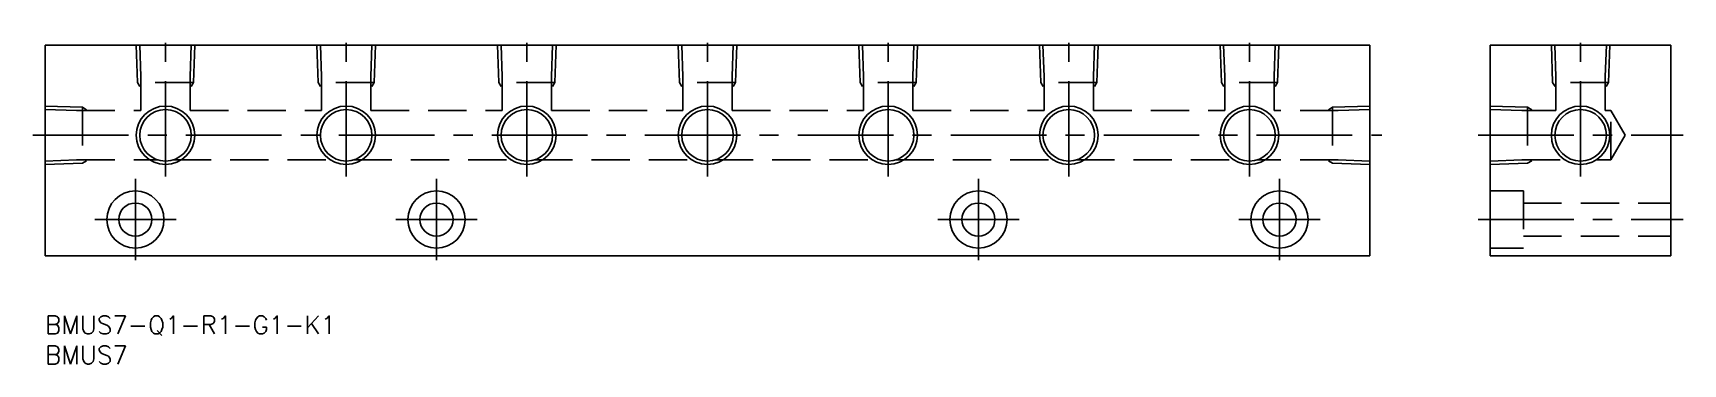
# Model space of a CAD drawing. Extents: x -2 to 272, y -8 to 47.
import ezdxf

# ---------------------------------------------------------------- set-up
doc = ezdxf.new("R2010")
doc.units = 0
doc.header["$LTSCALE"] = 0.5
doc.linetypes.add('CENTER', pattern=[50.8, 31.75, -6.35, 6.35, -6.35])
doc.linetypes.add('DASHED', pattern=[19.05, 12.7, -6.35])
for name, color, linetype in [('MSM_CENTER', 1, 'CENTER'), ('MSM_CONTINUOUS', 7, 'CONTINUOUS'), ('MSM_DASHED', 4, 'DASHED'), ('MSM_NARROW', 5, 'CONTINUOUS'), ('MSM_PART_NUMBER', 7, 'CONTINUOUS')]:
    doc.layers.add(name, color=color, linetype=linetype)
doc.styles.get("Standard").update_dxf_attribs({"font": 'txt.shx', "height": 3, "bigfont": 'bigfont.shx'})

# ---------------------------------------------------------------- blocks, each defined once
blk = doc.blocks.new('*U5')
at = {"layer": 'MSM_PART_NUMBER'}
blk.add_text('BMUS7-Q1-R1-G1-K1', height=3, dxfattribs=at).set_placement((0, -3))
blk = doc.blocks.new('*U6')
at = {"layer": 'MSM_PART_NUMBER'}
blk.add_text('BMUS7', height=3, dxfattribs=at).set_placement((0, -8))

msp = doc.modelspace()

# ---------------------------------------------------------------- linework, layer by layer
at = {"layer": 'MSM_CENTER'}
for p, q in [((20, 23.14), (20, 47)), ((50, 23.14), (50, 47)), ((80, 23.14), (80, 47)), ((110, 23.14), (110, 47)), ((140, 23.14), (140, 47)), ((170, 23.14), (170, 47)), ((200, 23.14), (200, 47)), ((255, 23.14), (255, 47)), ((-2, 30), (222, 30)), ((238, 30), (272, 30)), ((15, 9.25), (15, 22.75)), ((65, 9.25), (65, 22.75)), ((155, 9.25), (155, 22.75)), ((205, 9.25), (205, 22.75)), ((8.25, 16), (21.75, 16)), ((58.25, 16), (71.75, 16)), ((161.75, 16), (148.25, 16)), ((198.25, 16), (211.75, 16)), ((238, 16), (272, 16))]:
    msp.add_line(p, q, dxfattribs=at)
at = {"layer": 'MSM_CONTINUOUS'}
for p, q in [((0, 10), (0, 45)), ((0, 45), (220, 45)), ((220, 45), (220, 10)), ((270, 45), (240, 45)), ((240, 45), (240, 10)), ((270, 10), (270, 45)), ((220, 10), (0, 10)), ((240, 10), (270, 10))]:
    msp.add_line(p, q, dxfattribs=at)
for centre, radius in [((20, 30), 4.28), ((50, 30), 4.28), ((80, 30), 4.28), ((110, 30), 4.28), ((140, 30), 4.28), ((170, 30), 4.28), ((200, 30), 4.28), ((255, 30), 4.28), ((15, 16), 4.75), ((65, 16), 4.75), ((155, 16), 4.75), ((205, 16), 4.75), ((15, 16), 2.75), ((65, 16), 2.75), ((155, 16), 2.75), ((205, 16), 2.75)]:
    msp.add_circle(centre, radius, dxfattribs=at)
at = {"layer": 'MSM_DASHED'}
for p, q in [((15.35, 38.8), (15.14, 45)), ((15.9, 39.76), (15.72, 45)), ((24.1, 39.76), (24.28, 45)), ((24.65, 38.8), (24.86, 45)), ((45.35, 38.8), (45.14, 45)), ((45.9, 39.76), (45.72, 45)), ((54.1, 39.76), (54.28, 45)), ((54.65, 38.8), (54.86, 45)), ((75.35, 38.8), (75.14, 45)), ((75.9, 39.76), (75.72, 45)), ((84.1, 39.76), (84.28, 45)), ((84.65, 38.8), (84.86, 45)), ((105.35, 38.8), (105.14, 45)), ((105.9, 39.76), (105.72, 45)), ((114.1, 39.76), (114.28, 45)), ((114.65, 38.8), (114.86, 45)), ((135.35, 38.8), (135.14, 45)), ((135.9, 39.76), (135.72, 45)), ((144.1, 39.76), (144.28, 45)), ((144.65, 38.8), (144.86, 45)), ((165.35, 38.8), (165.14, 45)), ((165.9, 39.76), (165.72, 45)), ((174.1, 39.76), (174.28, 45)), ((174.65, 38.8), (174.86, 45)), ((195.35, 38.8), (195.14, 45)), ((195.9, 39.76), (195.72, 45)), ((204.1, 39.76), (204.28, 45)), ((204.65, 38.8), (204.86, 45)), ((250.35, 38.8), (250.14, 45)), ((250.9, 39.76), (250.72, 45)), ((259.1, 39.76), (259.28, 45)), ((259.65, 38.8), (259.86, 45)), ((24.65, 38.8), (15.35, 38.8)), ((15.35, 38.8), (15.75, 38.11)), ((15.9, 39.76), (15.9, 34.1)), ((24.1, 39.76), (24.1, 34.1)), ((24.65, 38.8), (24.25, 38.11)), ((54.65, 38.8), (45.35, 38.8)), ((45.35, 38.8), (45.75, 38.11)), ((45.9, 39.76), (45.9, 34.1)), ((54.1, 39.76), (54.1, 34.1)), ((54.65, 38.8), (54.25, 38.11)), ((84.65, 38.8), (75.35, 38.8)), ((75.35, 38.8), (75.75, 38.11)), ((75.9, 39.76), (75.9, 34.1)), ((84.1, 39.76), (84.1, 34.1)), ((84.65, 38.8), (84.25, 38.11)), ((114.65, 38.8), (105.35, 38.8)), ((105.35, 38.8), (105.75, 38.11)), ((105.9, 39.76), (105.9, 34.1)), ((114.1, 39.76), (114.1, 34.1)), ((114.65, 38.8), (114.25, 38.11)), ((144.65, 38.8), (135.35, 38.8)), ((135.35, 38.8), (135.75, 38.11)), ((135.9, 39.76), (135.9, 34.1)), ((144.1, 39.76), (144.1, 34.1)), ((144.65, 38.8), (144.25, 38.11)), ((174.65, 38.8), (165.35, 38.8)), ((165.35, 38.8), (165.75, 38.11)), ((165.9, 39.76), (165.9, 34.1)), ((174.1, 39.76), (174.1, 34.1)), ((174.65, 38.8), (174.25, 38.11)), ((204.65, 38.8), (195.35, 38.8)), ((195.35, 38.8), (195.75, 38.11)), ((195.9, 39.76), (195.9, 34.1)), ((204.1, 39.76), (204.1, 34.1)), ((204.65, 38.8), (204.25, 38.11)), ((259.65, 38.8), (250.35, 38.8)), ((250.35, 38.8), (250.75, 38.11)), ((250.9, 39.76), (250.9, 34.1)), ((259.1, 39.76), (259.1, 34.1)), ((259.65, 38.8), (259.25, 38.11)), ((6.2, 34.65), (0, 34.86)), ((5.24, 34.1), (0, 34.28)), ((5.24, 34.1), (15.9, 34.1)), ((6.2, 34.65), (6.2, 25.35)), ((6.2, 34.65), (6.89, 34.25)), ((24.1, 34.1), (45.9, 34.1)), ((54.1, 34.1), (75.9, 34.1)), ((84.1, 34.1), (105.9, 34.1)), ((114.1, 34.1), (135.9, 34.1)), ((144.1, 34.1), (165.9, 34.1)), ((174.1, 34.1), (195.9, 34.1)), ((214.76, 34.1), (204.1, 34.1)), ((213.8, 34.65), (213.11, 34.25)), ((213.8, 34.65), (220, 34.86)), ((213.8, 34.65), (213.8, 25.35)), ((214.76, 34.1), (220, 34.28)), ((246.2, 34.65), (240, 34.86)), ((245.24, 34.1), (240, 34.28)), ((245.24, 34.1), (250.9, 34.1)), ((246.2, 34.65), (246.2, 25.35)), ((246.2, 34.65), (246.89, 34.25)), ((259.1, 34.1), (260, 34.1)), ((260, 25.9), (260, 34.1)), ((262.37, 30), (260, 34.1)), ((260, 25.9), (262.37, 30)), ((5.24, 25.9), (0, 25.72)), ((6.2, 25.35), (0, 25.14)), ((5.24, 25.9), (18.76, 25.9)), ((6.2, 25.35), (6.89, 25.75)), ((21.24, 25.9), (48.76, 25.9)), ((51.24, 25.9), (78.76, 25.9)), ((81.24, 25.9), (108.76, 25.9)), ((111.24, 25.9), (138.76, 25.9)), ((141.24, 25.9), (168.76, 25.9)), ((171.24, 25.9), (198.76, 25.9)), ((214.76, 25.9), (201.24, 25.9)), ((213.8, 25.35), (213.11, 25.75)), ((213.8, 25.35), (220, 25.14)), ((214.76, 25.9), (220, 25.72)), ((245.24, 25.9), (240, 25.72)), ((246.2, 25.35), (240, 25.14)), ((245.24, 25.9), (252.38, 25.9)), ((246.2, 25.35), (246.89, 25.75)), ((257.62, 25.9), (260, 25.9)), ((240, 20.75), (245.5, 20.75)), ((245.5, 20.75), (245.5, 11.25)), ((245.5, 18.75), (270, 18.75)), ((245.5, 11.25), (240, 11.25)), ((245.5, 13.25), (270, 13.25))]:
    msp.add_line(p, q, dxfattribs=at)
at = {"layer": 'MSM_NARROW'}
for centre in [(20, 30), (50, 30), (80, 30), (110, 30), (140, 30), (170, 30), (200, 30), (255, 30)]:
    msp.add_circle(centre, 4.86, dxfattribs=at)

# ---------------------------------------------------------------- block references
at = {"layer": 'MSM_CONTINUOUS'}
for name in ['*U5', '*U6']:
    msp.add_blockref(name, (0, 0), dxfattribs=at)

doc.saveas('drawing.dxf')
